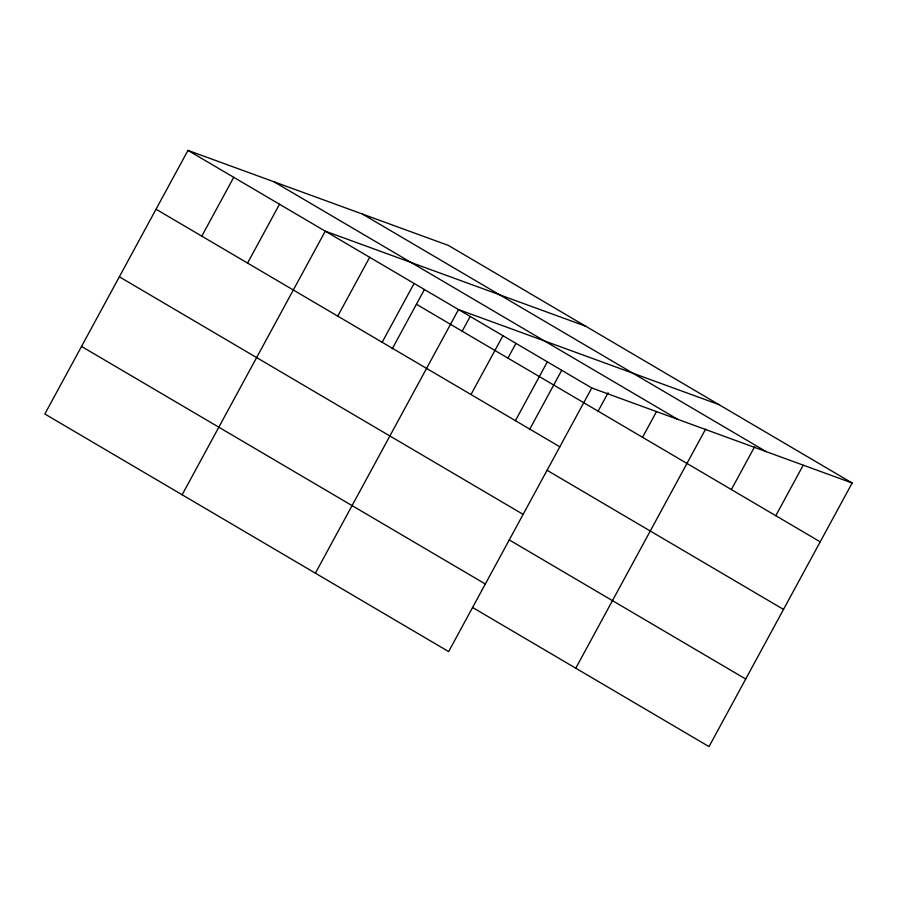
<?xml version="1.0" encoding="UTF-8"?>
<svg xmlns="http://www.w3.org/2000/svg" width="897" height="897" viewBox="0 0 897 897"><rect width="100%" height="100%" fill="white"/><g stroke="black" fill="none" stroke-linecap="round" stroke-linejoin="round"><path stroke-width="1.35" d="M852.15 483.001L448.365 245.419L187.978 150.393L44.85 413.999L448.635 651.581L591.762 387.964L852.15 483.001L709.022 746.607L472.528 607.46M201.791 236.158L233.736 177.314M247.561 263.079L279.505 204.247M182.136 494.774L325.263 231.168L585.651 326.194M337.743 316.136L369.687 257.304M382.156 342.273L414.1 283.441M392.18 348.911L424.404 289.552M315.385 573.172L458.513 309.566L718.901 404.592M462.179 331.184L470.163 316.473M470.992 394.534L502.937 335.702M507.937 358.105L515.932 343.394M515.405 420.671L547.349 361.839M529.465 429.685L561.69 370.326M598.12 411.162L608.11 392.785M642.544 437.299L656.514 411.555M575.773 668.209L705.591 429.114M731.369 489.56L754.669 446.661M775.793 515.697L803.073 465.442M362.433 214.069L766.229 451.64M273.91 181.755L677.695 419.325M187.978 150.393L591.762 387.964M416.421 304.262L820.206 541.833M156.033 209.225L559.818 446.796M547.024 470.263L783.518 609.411M119.346 276.803L523.13 514.373M509.227 539.893L745.71 679.029M81.537 346.433L485.333 584.003"/></g></svg>
